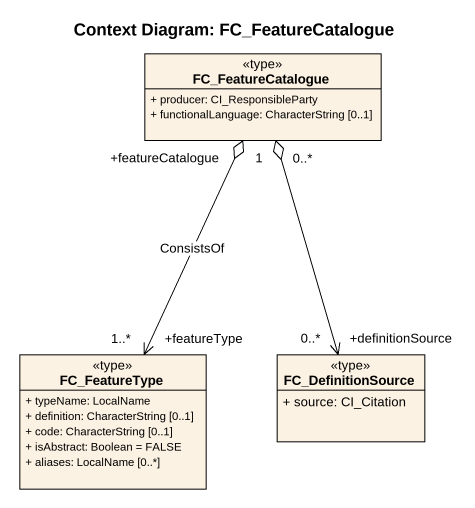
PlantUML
@startuml
title Context Diagram: FC_FeatureCatalogue
hide circle
hide empty members
skinparam classAttributeIconSize 0
class FC_FeatureCatalogue <<type>> {
  + producer: CI_ResponsibleParty
  + functionalLanguage: CharacterString [0..1]
}
class FC_FeatureType <<type>> {
  + typeName: LocalName
  + definition: CharacterString [0..1]
  + code: CharacterString [0..1]
  + isAbstract: Boolean = FALSE
  + aliases: LocalName [0..*]
}
class FC_DefinitionSource <<type>> {
  + source: CI_Citation
}
FC_FeatureCatalogue "0..*" o--> "+definitionSource\n0..*" FC_DefinitionSource
FC_FeatureType "+featureType\n1..*" <-up-o "+featureCatalogue\n1" FC_FeatureCatalogue : ConsistsOf
@enduml
